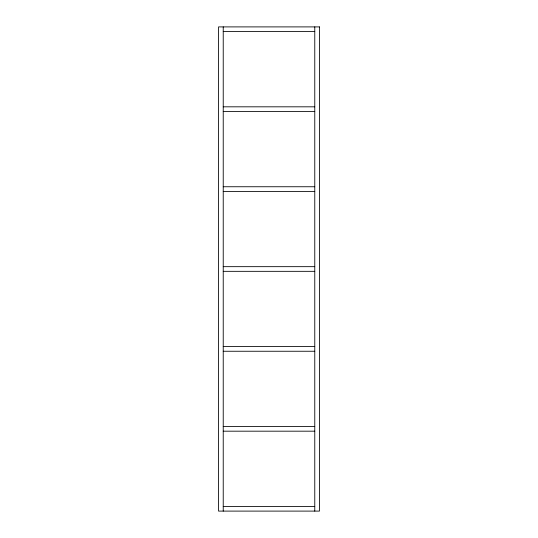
<?xml version="1.0" encoding="UTF-8"?>
<svg xmlns="http://www.w3.org/2000/svg" width="538" height="538" viewBox="0 0 538 538"><rect width="100%" height="100%" fill="white"/><g stroke="black" fill="none" stroke-linecap="round" stroke-linejoin="round"><path stroke-width="0.81" d="M223.23 31.567L314.77 31.567M223.23 106.82L314.77 106.82M223.23 111.487L314.77 111.487M223.23 186.747L314.77 186.747M223.23 191.407L314.77 191.407M223.23 266.666L314.77 266.666M223.23 271.334L314.77 271.334M223.23 346.593L314.77 346.593M223.23 351.253L314.77 351.253M223.23 426.513L314.77 426.513M223.23 431.18L314.77 431.18M223.23 506.433L314.77 506.433M314.77 26.9L314.77 511.1M223.23 26.9L223.23 511.1M319.438 26.9L218.562 26.9L218.562 511.1L319.438 511.1L319.438 26.9"/></g></svg>
